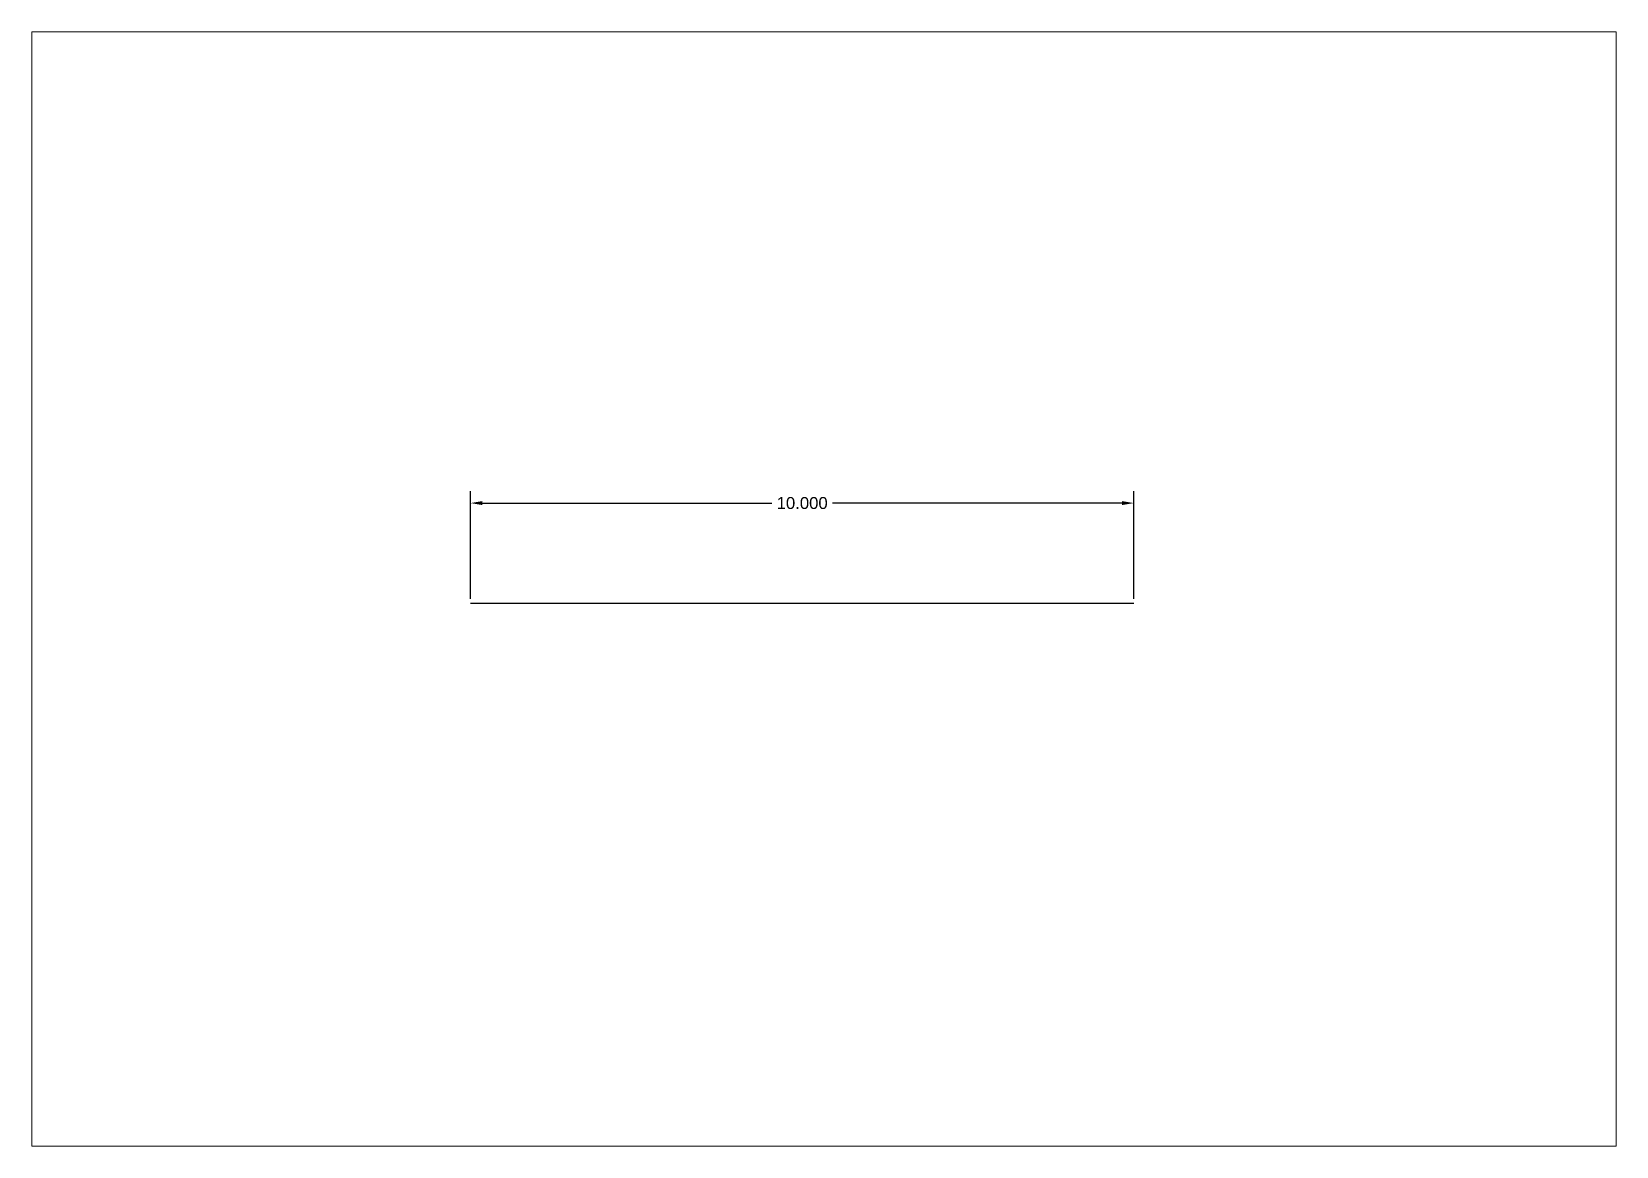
# Paper-space layout 'A4 1-100' of a CAD drawing. Header units: metres. Extents: x 1 to 240, y 1 to 169.
# The model-space entities are those that its viewports show. They can reach past a viewport. Long polylines and large blocks are cut down to what shows.
import ezdxf

# ---------------------------------------------------------------- set-up
doc = ezdxf.new("R2010")
doc.units = ezdxf.units.M
doc.header["$MEASUREMENT"] = 0
doc.styles.get("Standard").update_dxf_attribs({"font": 'arial.ttf'})
doc.dimstyles.get("Standard").update_dxf_attribs({"dimtxt": 0.18, "dimasz": 0.18, "dimexe": 0.18, "dimexo": 0.0625, "dimgap": 0.09, "dimtad": 0, "dimtih": 1, "dimtoh": 1, "dimdec": 3, "dimzin": 0, "dimdsep": 46, "dimtxsty": 'Standard', "dimcen": 0.09, "dimadec": 0, "dimazin": 0, "dimtfac": 1, "dimtdec": 3, "dimtofl": 0, "dimtmove": 0, "dimatfit": 3, "dimfxl": 1, "dimtolj": 1, "dimtzin": 0, "dimarcsym": 0})

# ---------------------------------------------------------------- blocks, each defined once
blk = doc.blocks.new('*D3')
at = {"color": 0, "lineweight": -2, "transparency": 16777216}
for p, q in [((14.598, 10.887), (14.598, 12.511)), ((24.598, 10.887), (24.598, 12.511)), ((14.778, 12.331), (19.143, 12.331)), ((24.418, 12.331), (20.053, 12.331))]:
    blk.add_line(p, q, dxfattribs=at)
at = {"color": 0, "transparency": 16777216}
for points in [[(14.778, 12.361), (14.778, 12.301), (14.598, 12.331)], [(24.418, 12.361), (24.418, 12.301), (24.598, 12.331)]]:
    blk.add_solid(points, dxfattribs=at)
at = {"layer": 'Defpoints', "color": 0, "transparency": 16777216}
for p in [(24.598, 12.331), (14.598, 10.824), (24.598, 10.824)]:
    blk.add_point(p, dxfattribs=at)
at = {"color": 0, "transparency": 16777216, "insert": (19.598, 12.331), "char_height": 0.18, "attachment_point": 5}
blk.add_mtext('\\A1;10.000', dxfattribs=at)

msp = doc.modelspace()

# ---------------------------------------------------------------- linework, layer by layer
msp.add_line((14.5983, 10.8243), (24.5983, 10.8243))

# ---------------------------------------------------------------- dimensions: what is measured, and where the dimension line sits
dim = msp.add_linear_dim(base=(24.5983, 12.3314), p1=(14.5983, 10.8243), p2=(24.5983, 10.8243), dimstyle='Standard', override={"dimdec": 3})
dim.commit()
dim.dimension.update_dxf_attribs({"geometry": '*D3', "text_midpoint": (19.5983, 12.3314)})

psp = doc.layouts.new('A4 1-100')

# ---------------------------------------------------------------- viewports
at = {"layer": '0', "view_target_point": (3925.5209, 3005.6699)}
psp.add_viewport(center=(120.49, 84.79), size=(238.88, 167.9823), view_center_point=(-3905.594, -2994.6337), view_height=16.797904, dxfattribs=at)

doc.saveas('drawing.dxf')
